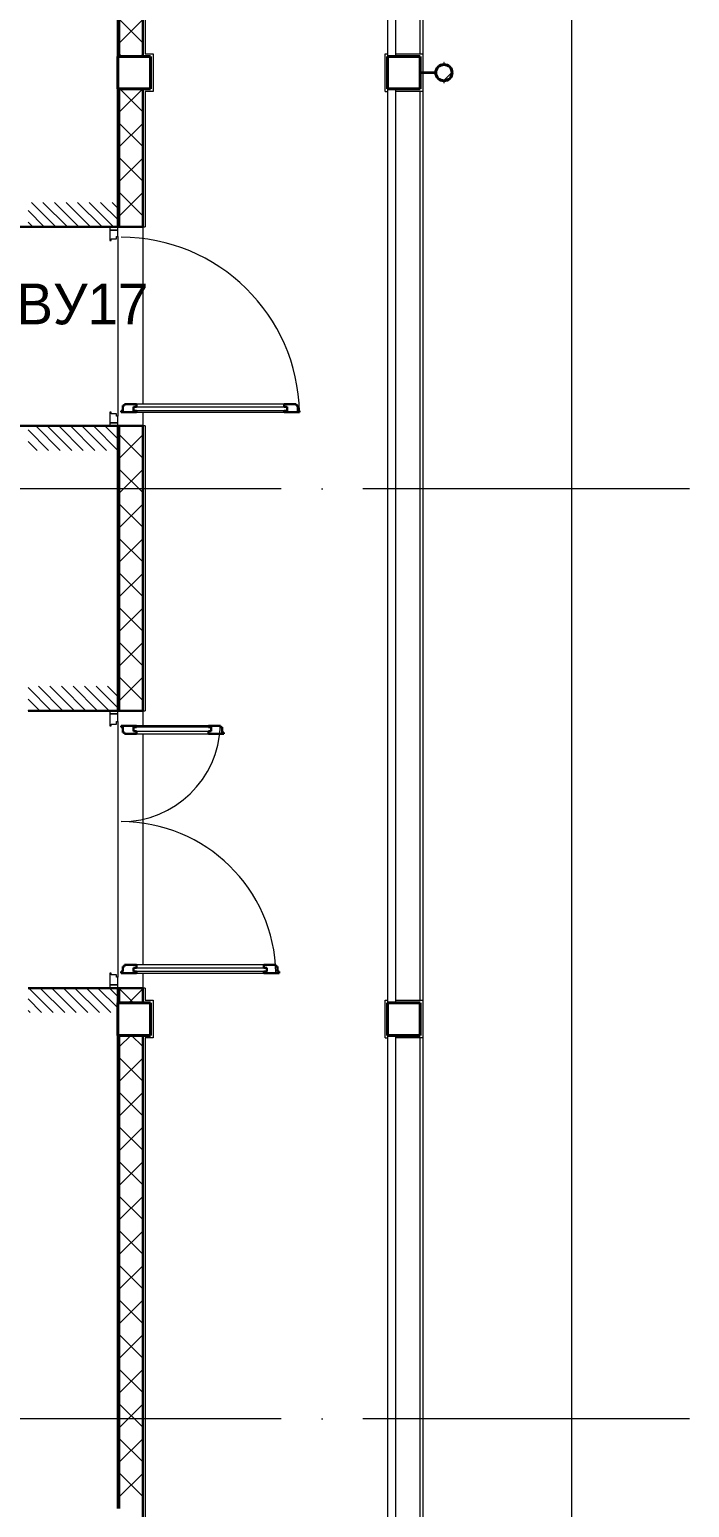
# Model space of a CAD drawing. Header units: millimetres. Extents: x -396912 to 182286, y -43638 to 41610.
# Drawn here: x 853 to 4894, y 15830 to 24887 of the extents above; entities that cross this region are included whole.
import ezdxf

# ---------------------------------------------------------------- set-up
doc = ezdxf.new("R2010")
doc.units = ezdxf.units.MM
for name, pattern in [('ADSK_Линия сетки', [25, 20, -2.5, 0, -2.5]), ('ADSK_Сверху', [450, 300, -150]), ('ADSK_Штриховая_ш2 п1_5', [4.5, 3, -1.5])]:
    doc.linetypes.add(name, pattern=pattern)
for name, color, linetype, lineweight in [('Двери', 252, 'Continuous', 9), ('Линии', 7, 'Continuous', 9), ('Несущие колонны', 252, 'Continuous', 18), ('Обобщенные модели', 252, 'Continuous', 18), ('Ограждение', 252, 'Continuous', 9), ('ОЗДС оборудование', 5, 'Continuous', 30), ('Оси', 252, 'Continuous', 9), ('Перекрытие', 252, 'Continuous', 18), ('Стены внутренние', 7, 'Continuous', 18), ('Стены наружные', 7, 'Continuous', 18), ('Стены штриховка', 7, 'Continuous', 9)]:
    doc.layers.add(name, color=color, linetype=linetype, lineweight=lineweight)
doc.layers.add('Двери открывание', color=7, linetype='Continuous', lineweight=9, true_color=0xc0c0c0)
doc.styles.add('Mipgost_5', font='', dxfattribs={"height": 250})
doc.styles.get('Mipgost_5').set_extended_font_data('Mipgost')

# ---------------------------------------------------------------- blocks, each defined once
blk = doc.blocks.new('1 этаж')
at = {"layer": 'Двери', "lineweight": 18, "true_color": 0x636466}
h = blk.add_hatch(dxfattribs=at)
h.set_pattern_fill('FP_2', color=251, angle=-90, style=0, pattern_type=2)
h.set_pattern_definition([(315, (-4582.8, 22274.27), (35.3553, 35.3553), [])])
h.paths.add_polyline_path([(-4857.8, 21389.3), (-4307.8, 21389.3), (-4307.8, 21539.3), (-4857.8, 21539.3)])
h.paths.add_polyline_path([(-4857.8, 22759.3), (-4307.8, 22759.3), (-4307.8, 22909.3), (-4857.8, 22909.3)])
h = blk.add_hatch(dxfattribs=at)
h.set_pattern_fill('FP_2', color=251, angle=-90, style=0, pattern_type=2)
h.set_pattern_definition([(315, (-4582.8, 19069.27), (35.3553, 35.3553), [])])
h.paths.add_polyline_path([(-4857.8, 17944.3), (-4307.8, 17944.3), (-4307.8, 18094.3), (-4857.8, 18094.3)])
h.paths.add_polyline_path([(-4342.6, 19794.3), (-4307.8, 19794.3), (-4307.8, 19944.3), (-4857.8, 19944.3), (-4857.8, 19794.3)])
at = {"layer": 'Обобщенные модели', "lineweight": 9, "true_color": 0x636466}
h = blk.add_hatch(dxfattribs=at)
h.set_pattern_fill('FP_7', color=251, style=0, pattern_type=2)
h.set_pattern_definition([(45, (-32121.82, 94), (-106.066, 106.066), [])])
h.paths.add_polyline_path([(-2310.8, 23654.3), (-2297.9, 23656), (-2285.8, 23661), (-2275.4, 23668.9), (-2267.5, 23679.3), (-2262.5, 23691.3), (-2260.8, 23704.3), (-2262.5, 23717.2), (-2267.5, 23729.3), (-2275.4, 23739.6), (-2285.8, 23747.6), (-2297.9, 23752.6), (-2310.8, 23754.3), (-2323.7, 23752.6), (-2335.8, 23747.6), (-2346.2, 23739.6), (-2354.1, 23729.3), (-2359.1, 23717.2), (-2360.8, 23704.3), (-2359.1, 23691.3), (-2354.1, 23679.3), (-2346.2, 23668.9), (-2335.8, 23661), (-2323.7, 23656)])
at = {"layer": 'Двери', "color": 251, "linetype": 'ADSK_Штриховая_ш2 п1_5', "true_color": 0x636466}
for p, q in [((-4307.8, 22759.3), (-4307.8, 22909.3)), ((-4857.8, 22759.3), (-4307.8, 22759.3)), ((-4307.8, 21539.3), (-4857.8, 21539.3)), ((-4307.8, 21389.3), (-4307.8, 21539.3)), ((-4307.8, 19794.3), (-4307.8, 19944.3)), ((-4857.8, 19794.3), (-4307.8, 19794.3)), ((-4307.8, 18094.3), (-4857.8, 18094.3)), ((-4307.8, 17944.3), (-4307.8, 18094.3))]:
    blk.add_line(p, q, dxfattribs=at)
at = {"layer": 'Двери', "color": 251, "true_color": 0x636466}
for p, q in [((-4307.8, 22759.3), (-4357.8, 22759.3)), ((-4357.8, 22759.3), (-4357.8, 22739.3)), ((-4357.8, 22739.3), (-4307.8, 22739.3)), ((-4307.8, 22739.3), (-4357.8, 22739.3)), ((-4357.8, 22739.3), (-4357.8, 22675.3)), ((-4307.8, 22739.3), (-4307.8, 22759.3)), ((-4307.8, 22700.3), (-4307.8, 22739.3)), ((-4357.8, 22675.3), (-4348.8, 22675.3)), ((-4348.8, 22675.3), (-4348.8, 22685.3)), ((-4348.8, 22685.3), (-4316.8, 22685.3)), ((-4316.8, 22685.3), (-4316.8, 22700.3)), ((-4316.8, 22700.3), (-4307.8, 22700.3)), ((-4211.8, 21656.3), (-3271.8, 21656.3)), ((-4211.8, 21632.3), (-4211.8, 21656.3)), ((-3289.8, 21673.3), (-4193.8, 21673.3)), ((-3271.8, 21656.3), (-3271.8, 21632.3)), ((-4348.8, 21623.3), (-4357.8, 21623.3)), ((-4357.8, 21623.3), (-4357.8, 21559.3)), ((-4307.8, 21559.3), (-4357.8, 21559.3)), ((-4357.8, 21559.3), (-4357.8, 21539.3)), ((-4357.8, 21559.3), (-4307.8, 21559.3)), ((-4348.8, 21613.3), (-4348.8, 21623.3)), ((-4316.8, 21613.3), (-4348.8, 21613.3)), ((-4316.8, 21598.3), (-4316.8, 21613.3)), ((-4307.8, 21598.3), (-4316.8, 21598.3)), ((-4307.8, 21559.3), (-4307.8, 21598.3)), ((-4307.8, 21539.3), (-4307.8, 21559.3)), ((-3271.8, 21632.3), (-4211.8, 21632.3)), ((-4193.8, 21623.3), (-3289.8, 21623.3)), ((-4357.8, 21539.3), (-4307.8, 21539.3)), ((-4307.8, 19794.3), (-4357.8, 19794.3)), ((-4357.8, 19794.3), (-4357.8, 19774.3)), ((-4357.8, 19774.3), (-4307.8, 19774.3)), ((-4307.8, 19774.3), (-4357.8, 19774.3)), ((-4357.8, 19774.3), (-4357.8, 19702.3)), ((-4307.8, 19774.3), (-4307.8, 19794.3)), ((-4307.8, 19727.3), (-4307.8, 19774.3)), ((-4357.8, 19702.3), (-4348.8, 19702.3)), ((-4348.8, 19702.3), (-4348.8, 19712.3)), ((-4348.8, 19712.3), (-4316.8, 19712.3)), ((-4316.8, 19712.3), (-4316.8, 19727.3)), ((-4316.8, 19727.3), (-4307.8, 19727.3)), ((-4211.8, 19693.3), (-4211.8, 19669.3)), ((-3735.8, 19693.3), (-4211.8, 19693.3)), ((-4211.8, 19669.3), (-3735.8, 19669.3)), ((-3753.8, 19702.3), (-4193.8, 19702.3)), ((-3735.8, 19669.3), (-3735.8, 19693.3)), ((-4193.8, 19652.3), (-3753.8, 19652.3)), ((-4211.8, 18219.3), (-3395.8, 18219.3)), ((-4211.8, 18195.3), (-4211.8, 18219.3)), ((-3413.8, 18236.3), (-4193.8, 18236.3)), ((-3395.8, 18219.3), (-3395.8, 18195.3)), ((-4348.8, 18186.3), (-4357.8, 18186.3)), ((-4357.8, 18186.3), (-4357.8, 18114.3)), ((-4348.8, 18176.3), (-4348.8, 18186.3)), ((-4316.8, 18176.3), (-4348.8, 18176.3)), ((-4316.8, 18161.3), (-4316.8, 18176.3)), ((-4307.8, 18161.3), (-4316.8, 18161.3)), ((-4307.8, 18114.3), (-4307.8, 18161.3)), ((-3395.8, 18195.3), (-4211.8, 18195.3)), ((-4193.8, 18186.3), (-3413.8, 18186.3)), ((-4307.8, 18114.3), (-4357.8, 18114.3)), ((-4357.8, 18114.3), (-4357.8, 18094.3)), ((-4357.8, 18114.3), (-4307.8, 18114.3)), ((-4357.8, 18094.3), (-4307.8, 18094.3)), ((-4307.8, 18094.3), (-4307.8, 18114.3))]:
    blk.add_line(p, q, dxfattribs=at)
at = {"layer": 'Двери', "color": 251, "lineweight": 30, "true_color": 0x636466}
for p, q in [((-4277.8, 21664.3), (-4277.8, 21632.3)), ((-4267.8, 21664.3), (-4277.8, 21664.3)), ((-4193.8, 21673.3), (-4267.8, 21673.3)), ((-4267.8, 21673.3), (-4267.8, 21664.3)), ((-4193.8, 21656.3), (-4211.8, 21656.3)), ((-4211.8, 21656.3), (-4211.8, 21632.3)), ((-4193.8, 21673.3), (-4193.8, 21656.3)), ((-3215.8, 21673.3), (-3289.8, 21673.3)), ((-3289.8, 21673.3), (-3289.8, 21656.3)), ((-3289.8, 21656.3), (-3271.8, 21656.3)), ((-3271.8, 21656.3), (-3271.8, 21632.3)), ((-3215.8, 21664.3), (-3215.8, 21673.3)), ((-3205.8, 21664.3), (-3215.8, 21664.3)), ((-3205.8, 21632.3), (-3205.8, 21664.3)), ((-4277.8, 21632.3), (-4287.8, 21632.3)), ((-4287.8, 21632.3), (-4287.8, 21623.3)), ((-4287.8, 21623.3), (-4193.8, 21623.3)), ((-4211.8, 21632.3), (-4193.8, 21632.3)), ((-4193.8, 21632.3), (-4193.8, 21623.3)), ((-3289.8, 21632.3), (-3289.8, 21623.3)), ((-3271.8, 21632.3), (-3289.8, 21632.3)), ((-3289.8, 21623.3), (-3195.8, 21623.3)), ((-3195.8, 21632.3), (-3205.8, 21632.3)), ((-3195.8, 21623.3), (-3195.8, 21632.3)), ((-4193.8, 19702.3), (-4287.8, 19702.3)), ((-4287.8, 19702.3), (-4287.8, 19693.3)), ((-4287.8, 19693.3), (-4277.8, 19693.3)), ((-4277.8, 19693.3), (-4277.8, 19661.3)), ((-4277.8, 19661.3), (-4267.8, 19661.3)), ((-4267.8, 19661.3), (-4267.8, 19652.3)), ((-4211.8, 19693.3), (-4193.8, 19693.3)), ((-4211.8, 19669.3), (-4211.8, 19693.3)), ((-4193.8, 19669.3), (-4211.8, 19669.3)), ((-4193.8, 19693.3), (-4193.8, 19702.3)), ((-4193.8, 19652.3), (-4193.8, 19669.3)), ((-3679.8, 19702.3), (-3753.8, 19702.3)), ((-3753.8, 19693.3), (-3753.8, 19702.3)), ((-3735.8, 19693.3), (-3753.8, 19693.3)), ((-3753.8, 19669.3), (-3735.8, 19669.3)), ((-3753.8, 19652.3), (-3753.8, 19669.3)), ((-3735.8, 19669.3), (-3735.8, 19693.3)), ((-3679.8, 19693.3), (-3679.8, 19702.3)), ((-3669.8, 19693.3), (-3679.8, 19693.3)), ((-3669.8, 19661.3), (-3669.8, 19693.3)), ((-3659.8, 19661.3), (-3669.8, 19661.3)), ((-3659.8, 19652.3), (-3659.8, 19661.3)), ((-4267.8, 19652.3), (-4193.8, 19652.3)), ((-3753.8, 19652.3), (-3659.8, 19652.3)), ((-4277.8, 18227.3), (-4277.8, 18195.3)), ((-4267.8, 18227.3), (-4277.8, 18227.3)), ((-4193.8, 18236.3), (-4267.8, 18236.3)), ((-4267.8, 18236.3), (-4267.8, 18227.3)), ((-4193.8, 18219.3), (-4211.8, 18219.3)), ((-4211.8, 18219.3), (-4211.8, 18195.3)), ((-4193.8, 18236.3), (-4193.8, 18219.3)), ((-3339.8, 18236.3), (-3413.8, 18236.3)), ((-3413.8, 18236.3), (-3413.8, 18219.3)), ((-3413.8, 18219.3), (-3395.8, 18219.3)), ((-3395.8, 18219.3), (-3395.8, 18195.3)), ((-3339.8, 18227.3), (-3339.8, 18236.3)), ((-3329.8, 18227.3), (-3339.8, 18227.3)), ((-3329.8, 18195.3), (-3329.8, 18227.3)), ((-4277.8, 18195.3), (-4287.8, 18195.3)), ((-4287.8, 18195.3), (-4287.8, 18186.3)), ((-4287.8, 18186.3), (-4193.8, 18186.3)), ((-4211.8, 18195.3), (-4193.8, 18195.3)), ((-4193.8, 18195.3), (-4193.8, 18186.3)), ((-3413.8, 18195.3), (-3413.8, 18186.3)), ((-3395.8, 18195.3), (-3413.8, 18195.3)), ((-3413.8, 18186.3), (-3319.8, 18186.3)), ((-3319.8, 18195.3), (-3329.8, 18195.3)), ((-3319.8, 18186.3), (-3319.8, 18195.3))]:
    blk.add_line(p, q, dxfattribs=at)
at = {"layer": 'Двери открывание', "color": 251, "true_color": 0x636466}
for centre, radius, start, end in [((-4287.8, 21603.3), 1092, 1.04943, 90), ((-4287.8, 19722.3), 608, 270, 358.11493), ((-4287.8, 18166.3), 948, 1.20886, 90)]:
    blk.add_arc(centre, radius, start, end, dxfattribs=at)
at = {"layer": 'Линии', "color": 251, "linetype": 'ADSK_Сверху', "ltscale": 100, "true_color": 0x636466}
blk.add_line((-1527.1, 10754.3), (-1527.1, 25556.3), dxfattribs=at)
at = {"layer": 'Несущие колонны', "color": 251, "lineweight": 40, "true_color": 0x636466}
for p, q in [((-4107.8, 23804.3), (-4307.8, 23804.3)), ((-4307.8, 23804.3), (-4307.8, 23604.3)), ((-4307.8, 23804.3), (-4107.8, 23804.3)), ((-4307.8, 23604.3), (-4307.8, 23804.3)), ((-4107.8, 23604.3), (-4107.8, 23804.3)), ((-4107.8, 23804.3), (-4107.8, 23604.3)), ((-2455.8, 23804.3), (-2655.8, 23804.3)), ((-2655.8, 23804.3), (-2655.8, 23604.3)), ((-2655.8, 23804.3), (-2455.8, 23804.3)), ((-2655.8, 23604.3), (-2655.8, 23804.3)), ((-2455.8, 23604.3), (-2455.8, 23804.3)), ((-2455.8, 23804.3), (-2455.8, 23604.3)), ((-4307.8, 23604.3), (-4107.8, 23604.3)), ((-4107.8, 23604.3), (-4307.8, 23604.3)), ((-2655.8, 23604.3), (-2455.8, 23604.3)), ((-2455.8, 23604.3), (-2655.8, 23604.3)), ((-4107.8, 18004.3), (-4307.8, 18004.3)), ((-4307.8, 18004.3), (-4307.8, 17804.3)), ((-4307.8, 18004.3), (-4107.8, 18004.3)), ((-4307.8, 17944.3), (-4307.8, 18004.3)), ((-4307.8, 17804.3), (-4307.8, 17944.3)), ((-4107.8, 17804.3), (-4107.8, 18004.3)), ((-4107.8, 18004.3), (-4107.8, 17804.3)), ((-2455.8, 18004.3), (-2655.8, 18004.3)), ((-2655.8, 18004.3), (-2655.8, 17804.3)), ((-2655.8, 18004.3), (-2455.8, 18004.3)), ((-2655.8, 17804.3), (-2655.8, 18004.3)), ((-2455.8, 17804.3), (-2455.8, 18004.3)), ((-2455.8, 18004.3), (-2455.8, 17804.3)), ((-4307.8, 17804.3), (-4107.8, 17804.3)), ((-4107.8, 17804.3), (-4307.8, 17804.3)), ((-2655.8, 17804.3), (-2455.8, 17804.3)), ((-2455.8, 17804.3), (-2655.8, 17804.3))]:
    blk.add_line(p, q, dxfattribs=at)
at = {"layer": 'Обобщенные модели', "color": 251, "true_color": 0x636466}
for p, q in [((-2309.8, 23766.3), (-2311.8, 23766.3)), ((-2311.8, 23766.3), (-2311.8, 23756.3)), ((-2309.8, 23766.3), (-2311.8, 23766.3)), ((-2311.8, 23766.3), (-2311.8, 23756.3)), ((-2309.8, 23766.3), (-2311.8, 23766.3)), ((-2311.8, 23766.3), (-2311.8, 23756.3)), ((-2309.8, 23766.3), (-2311.8, 23766.3)), ((-2311.8, 23766.3), (-2311.8, 23756.3)), ((-2311.8, 23754.3), (-2311.8, 23756.3)), ((-2309.8, 23754.3), (-2311.8, 23754.3)), ((-2309.8, 23756.3), (-2309.8, 23766.3)), ((-2309.8, 23756.3), (-2309.8, 23766.3)), ((-2309.8, 23756.3), (-2309.8, 23766.3)), ((-2309.8, 23756.3), (-2309.8, 23766.3)), ((-2309.8, 23756.3), (-2309.8, 23754.3)), ((-2362.8, 23707.6), (-2455.8, 23707.6)), ((-2455.8, 23701), (-2362.8, 23701)), ((-2362.8, 23705.1), (-2362.8, 23707.6)), ((-2362.8, 23701), (-2362.8, 23703.4)), ((-2311.8, 23652.3), (-2311.8, 23654.3)), ((-2311.8, 23654.3), (-2309.8, 23654.3)), ((-2311.8, 23652.3), (-2311.8, 23642.3)), ((-2311.8, 23652.3), (-2311.8, 23642.3)), ((-2311.8, 23652.3), (-2311.8, 23642.3)), ((-2311.8, 23652.3), (-2311.8, 23642.3)), ((-2311.8, 23642.3), (-2309.8, 23642.3)), ((-2311.8, 23642.3), (-2309.8, 23642.3)), ((-2311.8, 23642.3), (-2309.8, 23642.3)), ((-2311.8, 23642.3), (-2309.8, 23642.3)), ((-2309.8, 23654.3), (-2309.8, 23652.3)), ((-2309.8, 23642.3), (-2309.8, 23652.3)), ((-2309.8, 23642.3), (-2309.8, 23652.3)), ((-2309.8, 23642.3), (-2309.8, 23652.3)), ((-2309.8, 23642.3), (-2309.8, 23652.3))]:
    blk.add_line(p, q, dxfattribs=at)
for start, end in [(0, 180), (180, 0)]:
    blk.add_arc((-2310.8, 23704.3), 52, start, end, dxfattribs=at)
at = {"layer": 'Обобщенные модели', "color": 251, "lineweight": 40, "true_color": 0x636466}
for start, end in [(0, 180), (180, 0)]:
    blk.add_arc((-2310.8, 23704.3), 50, start, end, dxfattribs=at)
at = {"layer": 'Ограждение', "color": 251, "true_color": 0x636466}
for p, q in [((-2605.8, 23804.3), (-2605.8, 24224.3)), ((-2655.8, 24174.3), (-2655.8, 23804.3)), ((-2655.8, 23604.3), (-2655.8, 18004.3)), ((-2605.8, 18004.3), (-2605.8, 23604.3)), ((-2655.8, 17804.3), (-2655.8, 13284.3)), ((-2605.8, 13284.3), (-2605.8, 17804.3))]:
    blk.add_line(p, q, dxfattribs=at)
at = {"layer": 'Оси', "color": 251, "linetype": 'ADSK_Линия сетки', "ltscale": 100, "true_color": 0x636466}
for p, q in [((-807.8, 21154.3), (-72530.1, 21154.3)), ((-807.8, 15454.3), (-72530.1, 15454.3))]:
    blk.add_line(p, q, dxfattribs=at)
at = {"layer": 'Перекрытие', "color": 251, "ltscale": 100, "true_color": 0x636466}
for p, q in [((-2455.8, 23819.3), (-2455.8, 24304.3)), ((-2455.8, 18019.3), (-2455.8, 23589.3)), ((-2455.8, 13299.3), (-2455.8, 17789.3))]:
    blk.add_line(p, q, dxfattribs=at)
at = {"layer": 'Стены внутренние', "color": 251, "lineweight": 30, "true_color": 0x636466}
for p, q in [((-4155.8, 27556.3), (-4155.8, 23804.3)), ((-4307.8, 22759.3), (-4307.8, 27404.3)), ((-4155.8, 23604.3), (-4155.8, 22759.3)), ((-4957.8, 22759.3), (-4307.8, 22759.3)), ((-4155.8, 22759.3), (-4297.8, 22759.3)), ((-4307.8, 21539.3), (-4957.8, 21539.3)), ((-4307.8, 19794.3), (-4307.8, 21539.3)), ((-4155.8, 21539.3), (-4297.8, 21539.3)), ((-4155.8, 21539.3), (-4155.8, 19794.3)), ((-4857.8, 19794.3), (-4307.8, 19794.3)), ((-4155.8, 19794.3), (-4297.8, 19794.3)), ((-4307.8, 18094.3), (-4857.8, 18094.3)), ((-4307.8, 14904.3), (-4307.8, 18094.3)), ((-4155.8, 18094.3), (-4297.8, 18094.3)), ((-4155.8, 18004.3), (-4155.8, 18094.3)), ((-4155.8, 14752.3), (-4155.8, 17804.3))]:
    blk.add_line(p, q, dxfattribs=at)
at = {"layer": 'Стены внутренние', "color": 251, "linetype": 'Continuous', "lineweight": 9, "true_color": 0x636466}
for p, q in [((-4157.8, 23890.2), (-4297.8, 24030.2)), ((-4297.8, 23887.5), (-4157.8, 24027.5)), ((-4155.8, 23847.4), (-4157.8, 23844)), ((-4284, 23804.3), (-4297.8, 23818.1)), ((-4168.9, 23804.3), (-4157.8, 23815.4)), ((-4297.8, 23463.3), (-4157.8, 23603.3)), ((-4157.8, 23465.9), (-4296.1, 23604.3)), ((-4157.8, 23462), (-4156, 23462)), ((-4157.8, 23253.8), (-4297.8, 23393.8)), ((-4297.8, 23251.1), (-4157.8, 23391.1)), ((-4157.8, 23041.7), (-4297.8, 23181.7)), ((-4297.8, 23039), (-4157.8, 23179)), ((-4156.1, 23034.1), (-4157.8, 23031.2)), ((-4157.8, 22829.5), (-4297.8, 22969.5)), ((-4297.8, 22826.9), (-4157.8, 22966.9)), ((-4157.8, 22852.4), (-4155.8, 22852.4)), ((-4157.8, 21344.6), (-4297.8, 21484.6)), ((-4297.8, 21341.9), (-4157.8, 21481.9)), ((-4157.8, 21531.6), (-4155.8, 21531.6)), ((-4157.8, 21132.5), (-4297.8, 21272.5)), ((-4297.8, 21129.8), (-4157.8, 21269.8)), ((-4157.8, 21226.8), (-4155.8, 21226.8)), ((-4157.8, 20920.3), (-4297.8, 21060.3)), ((-4297.8, 20917.7), (-4157.8, 21057.7)), ((-4157.8, 20708.2), (-4297.8, 20848.2)), ((-4297.8, 20705.5), (-4157.8, 20845.5)), ((-4155.8, 20799.4), (-4157.8, 20796)), ((-4157.8, 20496.1), (-4297.8, 20636.1)), ((-4297.8, 20493.4), (-4157.8, 20633.4)), ((-4157.8, 20617.2), (-4155.8, 20617.2)), ((-4157.8, 20283.9), (-4297.8, 20423.9)), ((-4297.8, 20281.3), (-4157.8, 20421.3)), ((-4157.8, 20414), (-4155.8, 20414)), ((-4157.8, 20071.8), (-4297.8, 20211.8)), ((-4297.8, 20069.1), (-4157.8, 20209.1)), ((-4157.8, 20109.2), (-4155.8, 20109.2)), ((-4157.8, 19859.7), (-4297.8, 19999.7)), ((-4297.8, 19857), (-4157.8, 19997)), ((-4156.2, 19839.6), (-4157.8, 19842.5)), ((-4211.6, 18004.3), (-4297.8, 18090.5)), ((-4241.3, 18004.3), (-4157.8, 18087.8)), ((-4297.8, 17735.7), (-4229.2, 17804.3)), ((-4157.8, 17738.4), (-4223.7, 17804.3)), ((-4157.8, 17526.2), (-4297.8, 17666.2)), ((-4297.8, 17523.6), (-4157.8, 17663.6)), ((-4157.8, 17314.1), (-4297.8, 17454.1)), ((-4297.8, 17311.4), (-4157.8, 17451.4)), ((-4155.8, 17400.6), (-4157.8, 17404.1)), ((-4157.8, 17102), (-4297.8, 17242)), ((-4297.8, 17099.3), (-4157.8, 17239.3)), ((-4157.8, 17264.4), (-4155.8, 17264.4)), ((-4155.8, 17141.8), (-4157.8, 17138.4)), ((-4157.8, 16889.8), (-4297.8, 17029.8)), ((-4157.8, 17061.2), (-4155.8, 17061.2)), ((-4297.8, 16887.2), (-4157.8, 17027.2)), ((-4157.8, 16677.7), (-4297.8, 16817.7)), ((-4297.8, 16675), (-4157.8, 16815)), ((-4157.8, 16756.4), (-4155.8, 16756.4)), ((-4157.8, 16465.6), (-4297.8, 16605.6)), ((-4297.8, 16462.9), (-4157.8, 16602.9)), ((-4157.8, 16253.4), (-4297.8, 16393.4)), ((-4297.8, 16250.8), (-4157.8, 16390.8)), ((-4157.8, 16041.3), (-4297.8, 16181.3)), ((-4297.8, 16038.6), (-4157.8, 16178.6)), ((-4157.8, 16146.8), (-4155.8, 16146.8)), ((-4157.8, 15829.2), (-4297.8, 15969.2)), ((-4297.8, 15826.5), (-4157.8, 15966.5)), ((-4157.8, 15943.6), (-4155.8, 15943.6)), ((-4157.8, 15617), (-4297.8, 15757)), ((-4297.8, 15614.4), (-4157.8, 15754.4)), ((-4157.8, 15638.8), (-4155.8, 15638.8)), ((-4157.8, 15404.9), (-4297.8, 15544.9)), ((-4297.8, 15402.2), (-4157.8, 15542.2)), ((-4157.8, 15192.8), (-4297.8, 15332.8)), ((-4297.8, 15190.1), (-4157.8, 15330.1)), ((-4155.8, 15165.4), (-4157.8, 15168.9)), ((-4157.8, 14980.6), (-4297.8, 15120.6)), ((-4297.8, 14978), (-4157.8, 15118)), ((-4157.8, 15029.2), (-4155.8, 15029.2))]:
    blk.add_line(p, q, dxfattribs=at)
at = {"layer": 'Стены внутренние', "color": 251, "true_color": 0x636466}
for p, q in [((-4155.8, 22759.3), (-4155.8, 21673.3)), ((-4307.8, 22700.3), (-4307.8, 21598.3)), ((-4155.8, 21623.3), (-4155.8, 21539.3)), ((-4155.8, 19794.3), (-4155.8, 19702.3)), ((-4307.8, 19727.3), (-4307.8, 18161.3)), ((-4155.8, 19652.3), (-4155.8, 18236.3)), ((-4155.8, 18186.3), (-4155.8, 18094.3))]:
    blk.add_line(p, q, dxfattribs=at)
at = {"layer": 'Стены наружные', "color": 251, "true_color": 0x636466}
for p, q in [((-4140.8, 24304.3), (-4140.8, 23819.3)), ((-2440.8, 24304.3), (-2440.8, 23707.1)), ((-4140.8, 23819.3), (-4092.8, 23819.3)), ((-4092.8, 23819.3), (-4092.8, 23589.3)), ((-2670.8, 23819.3), (-2655.8, 23819.3)), ((-2670.8, 23589.3), (-2670.8, 23819.3)), ((-2605.8, 23819.3), (-2440.8, 23819.3)), ((-2440.8, 23701.6), (-2440.8, 13187.1)), ((-4140.8, 23589.3), (-4140.8, 22759.3)), ((-4092.8, 23589.3), (-4140.8, 23589.3)), ((-2670.8, 23589.3), (-2655.8, 23589.3)), ((-2440.8, 23589.3), (-2605.9, 23589.3)), ((-4155.8, 22759.3), (-4140.8, 22759.3)), ((-4140.8, 21539.3), (-4155.8, 21539.3)), ((-4140.8, 21539.3), (-4140.8, 19794.3)), ((-4155.8, 19794.3), (-4140.8, 19794.3)), ((-4140.8, 18094.3), (-4155.8, 18094.3)), ((-4140.8, 18094.3), (-4140.8, 18019.3)), ((-4140.8, 18019.3), (-4092.8, 18019.3)), ((-4092.8, 18019.3), (-4092.8, 17789.3)), ((-2670.8, 18019.3), (-2655.8, 18019.3)), ((-2670.8, 17789.3), (-2670.8, 18019.3)), ((-2605.8, 18019.3), (-2440.8, 18019.3)), ((-4140.8, 17789.3), (-4140.8, 14737.3)), ((-4092.8, 17789.3), (-4140.8, 17789.3)), ((-2670.8, 17789.3), (-2655.8, 17789.3)), ((-2440.8, 17789.3), (-2605.8, 17789.3))]:
    blk.add_line(p, q, dxfattribs=at)
at = {"layer": 'Стены наружные', "color": 251, "linetype": 'Continuous', "lineweight": 9, "true_color": 0x636466}
for p, q in [((-4297.8, 23894), (-4307.8, 23894)), ((-4297.8, 23594), (-4307.8, 23594)), ((-4297.8, 23494), (-4307.8, 23494)), ((-4297.8, 23394), (-4307.8, 23394)), ((-4297.8, 23294), (-4307.8, 23294)), ((-4297.8, 23194), (-4307.8, 23194)), ((-4297.8, 23094), (-4307.8, 23094)), ((-4297.8, 22994), (-4307.8, 22994)), ((-4297.8, 22894), (-4307.8, 22894)), ((-4297.8, 22794), (-4307.8, 22794)), ((-4297.8, 21494), (-4307.8, 21494)), ((-4297.8, 21394), (-4307.8, 21394)), ((-4297.8, 21294), (-4307.8, 21294)), ((-4297.8, 21194), (-4307.8, 21194)), ((-4297.8, 21094), (-4307.8, 21094)), ((-4297.8, 20994), (-4307.8, 20994)), ((-4297.8, 20894), (-4307.8, 20894)), ((-4297.8, 20794), (-4307.8, 20794)), ((-4297.8, 20694), (-4307.8, 20694)), ((-4297.8, 20594), (-4307.8, 20594)), ((-4297.8, 20494), (-4307.8, 20494)), ((-4297.8, 20394), (-4307.8, 20394)), ((-4297.8, 20294), (-4307.8, 20294)), ((-4297.8, 20194), (-4307.8, 20194)), ((-4297.8, 20094), (-4307.8, 20094)), ((-4297.8, 19994), (-4307.8, 19994)), ((-4297.8, 19894), (-4307.8, 19894)), ((-4297.8, 18094), (-4307.8, 18094)), ((-4298.7, 17794), (-4307.8, 17794)), ((-4298.7, 17694), (-4307.8, 17694)), ((-4298.6, 17594), (-4307.8, 17594)), ((-4298.6, 17494), (-4307.8, 17494)), ((-4298.6, 17394), (-4307.8, 17394)), ((-4298.5, 17294), (-4307.8, 17294)), ((-4298.5, 17194), (-4307.8, 17194)), ((-4298.5, 17094), (-4307.8, 17094)), ((-4298.5, 16994), (-4307.8, 16994)), ((-4298.4, 16894), (-4307.8, 16894)), ((-4298.4, 16794), (-4307.8, 16794)), ((-4298.4, 16694), (-4307.8, 16694)), ((-4298.3, 16594), (-4307.8, 16594)), ((-4298.3, 16494), (-4307.8, 16494)), ((-4298.3, 16394), (-4307.8, 16394)), ((-4298.2, 16294), (-4307.8, 16294)), ((-4298.2, 16194), (-4307.8, 16194)), ((-4298.2, 16094), (-4307.8, 16094)), ((-4298.1, 15994), (-4307.8, 15994)), ((-4298.1, 15894), (-4307.8, 15894)), ((-4298.1, 15794), (-4307.8, 15794)), ((-4298, 15694), (-4307.8, 15694)), ((-4298, 15594), (-4307.8, 15594)), ((-4298, 15494), (-4307.8, 15494)), ((-4298, 15394), (-4307.8, 15394)), ((-4297.9, 15294), (-4307.8, 15294)), ((-4297.9, 15194), (-4307.8, 15194)), ((-4297.9, 15094), (-4307.8, 15094)), ((-4297.8, 14994), (-4307.8, 14994))]:
    blk.add_line(p, q, dxfattribs=at)
at = {"layer": 'Стены наружные', "color": 251, "lineweight": 30, "true_color": 0x636466}
for p, q in [((-4307.8, 22759.3), (-4297.8, 22759.3)), ((-4297.8, 21539.3), (-4307.8, 21539.3)), ((-4307.8, 19794.3), (-4297.8, 19794.3)), ((-4297.8, 18094.3), (-4307.8, 18094.3))]:
    blk.add_line(p, q, dxfattribs=at)
at = {"layer": 'Стены штриховка', "color": 251, "true_color": 0x636466}
for p, q in [((-4157.8, 23804.3), (-4157.8, 27556.3)), ((-4297.8, 27404.3), (-4297.8, 23804.3)), ((-4297.8, 23604.3), (-4297.8, 22759.3)), ((-4157.8, 22761.3), (-4157.8, 23604.3)), ((-4297.8, 22761.3), (-4157.8, 22761.3)), ((-4297.8, 21539.3), (-4297.8, 19794.3)), ((-4157.8, 21537.3), (-4297.8, 21537.3)), ((-4157.8, 19796.3), (-4157.8, 21537.3)), ((-4297.8, 19796.3), (-4157.8, 19796.3)), ((-4297.8, 18094.3), (-4297.8, 18004.3)), ((-4157.8, 18092.3), (-4297.8, 18092.3)), ((-4157.8, 18004.3), (-4157.8, 18092.3)), ((-4297.8, 17804.3), (-4297.8, 14904.3)), ((-4157.8, 14752.3), (-4157.8, 17804.3))]:
    blk.add_line(p, q, dxfattribs=at)

msp = doc.modelspace()

# ---------------------------------------------------------------- block references
msp.add_blockref('1 этаж', (5702.1, 918.2))

# ---------------------------------------------------------------- texts
at = {"layer": 'ОЗДС оборудование', "linetype": 'Continuous', "lineweight": 0, "insert": (1067.4, 23203.5), "char_height": 250, "width": 3169.543, "attachment_point": 5, "style": 'Mipgost_5'}
msp.add_mtext('\\A1;{\\C0;БВУ17}', dxfattribs=at)

doc.saveas('drawing.dxf')
